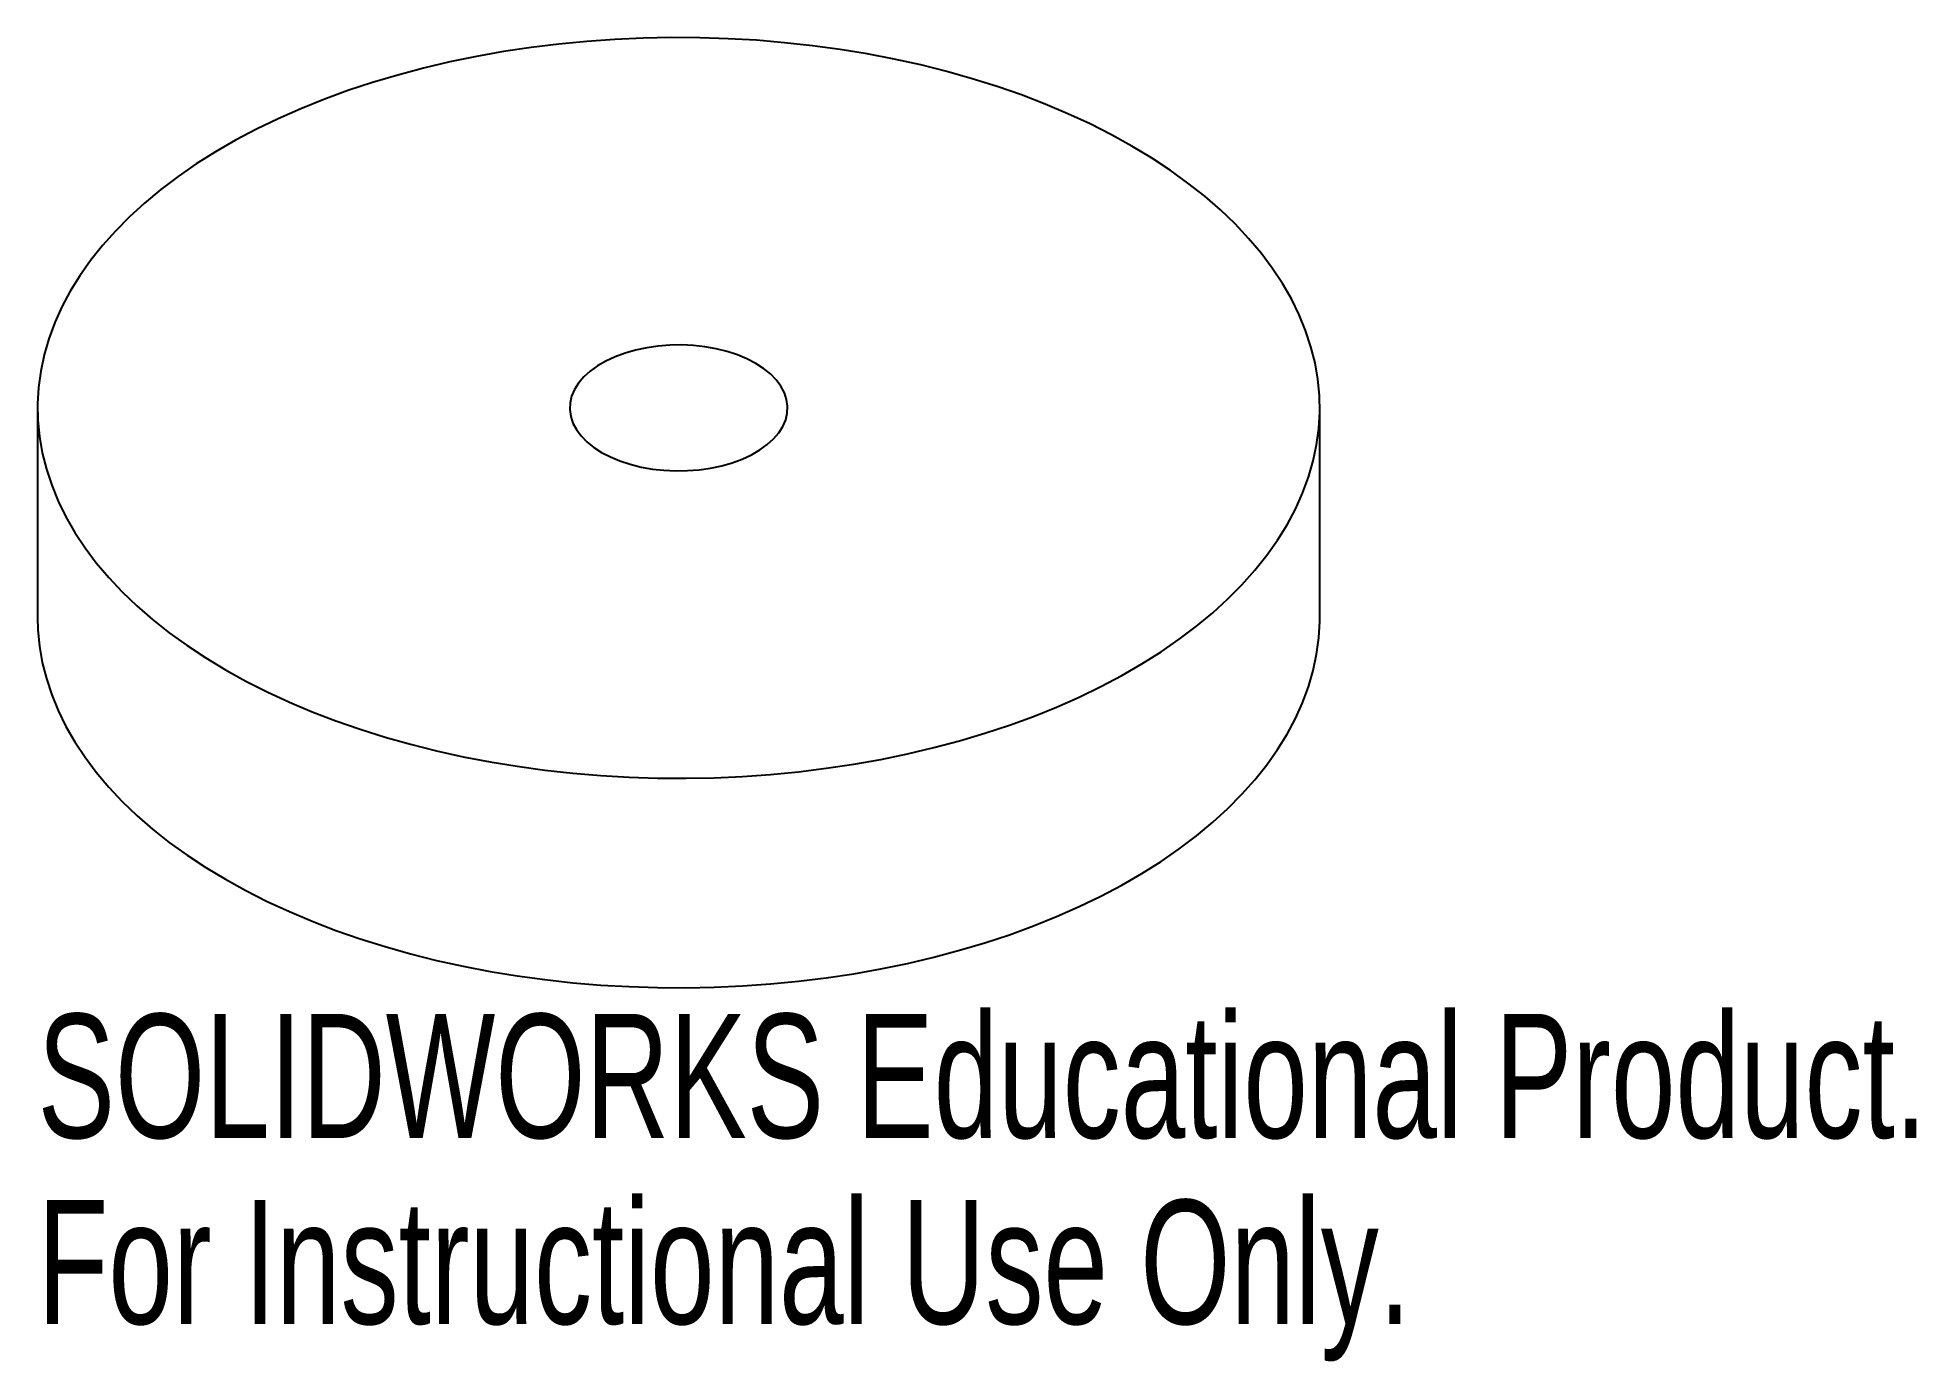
# Paper-space layout '_Isometric' of a CAD drawing. Header units: millimetres. Extents: x -25 to 48.3, y -29 to 22.6.
import ezdxf

# ---------------------------------------------------------------- set-up
doc = ezdxf.new("R2010")
doc.units = ezdxf.units.MM
doc.styles.add('SLDTEXTSTYLE0', font='TXT', dxfattribs={"width": 0.7})

psp = doc.layouts.new('_Isometric')

# ---------------------------------------------------------------- linework, layer by layer
at = {"color": 7, "linetype": 'Continuous', "lineweight": 25}
for p, q in [((-25, 8.165), (-25, 0)), ((25, 0), (25, 8.165))]:
    psp.add_line(p, q, dxfattribs=at)
at = {"color": 7, "linetype": 'Continuous', "lineweight": 25, "flags": 128}
for points in [[(-17.678, -2.04), (-16.878, -2.481), (-16.046, -2.902), (-15.182, -3.301), (-14.289, -3.677), (-13.368, -4.03), (-12.42, -4.36), (-11.448, -4.665), (-10.454, -4.944), (-9.439, -5.199), (-8.406, -5.426), (-7.356, -5.628), (-6.292, -5.802), (-5.216, -5.949), (-4.129, -6.069), (-3.035, -6.16), (-1.934, -6.224), (-0.829, -6.259), (0.277, -6.266), (1.382, -6.245), (2.485, -6.195), (3.583, -6.118), (4.674, -6.012), (5.755, -5.879), (6.826, -5.718), (7.883, -5.531), (8.925, -5.316), (9.949, -5.075), (10.954, -4.808), (11.937, -4.515), (12.897, -4.198), (13.832, -3.857), (14.739, -3.492), (15.618, -3.104), (16.466, -2.694), (17.282, -2.263), (18.064, -1.811), (18.811, -1.34), (19.521, -0.851), (20.193, -0.343), (20.825, 0.181), (21.417, 0.72), (21.966, 1.274), (22.473, 1.842), (22.935, 2.422), (23.353, 3.013), (23.725, 3.615), (24.05, 4.225), (24.328, 4.843), (24.559, 5.467), (24.742, 6.097), (24.876, 6.731), (24.962, 7.368), (24.998, 8.006), (24.986, 8.644), (24.925, 9.282), (24.815, 9.917), (24.657, 10.549), (24.45, 11.176), (24.195, 11.798), (23.893, 12.412), (23.544, 13.018), (23.15, 13.615), (22.709, 14.2), (22.225, 14.774), (21.697, 15.335), (21.126, 15.882), (20.514, 16.414), (19.862, 16.93), (19.171, 17.429), (18.442, 17.909), (17.678, 18.371), (16.878, 18.812), (16.046, 19.233), (15.182, 19.631), (14.289, 20.008), (13.368, 20.361), (12.42, 20.691), (11.448, 20.995), (10.454, 21.275), (9.439, 21.529), (8.406, 21.757), (7.356, 21.959), (6.292, 22.133), (5.216, 22.28), (4.129, 22.399), (3.035, 22.491), (1.934, 22.554), (0.829, 22.59), (-0.277, 22.597), (-1.382, 22.576), (-2.485, 22.526), (-3.583, 22.449), (-4.674, 22.343), (-5.755, 22.21), (-6.826, 22.049), (-7.883, 21.861), (-8.925, 21.647), (-9.949, 21.406), (-10.954, 21.139), (-11.937, 20.846), (-12.897, 20.529), (-13.832, 20.187), (-14.739, 19.823), (-15.618, 19.435), (-16.466, 19.025), (-17.282, 18.594), (-18.064, 18.142), (-18.811, 17.671), (-19.521, 17.182), (-20.193, 16.674), (-20.825, 16.15), (-21.417, 15.611), (-21.966, 15.057), (-22.473, 14.489), (-22.935, 13.909), (-23.353, 13.318), (-23.725, 12.716), (-24.05, 12.106), (-24.328, 11.488), (-24.559, 10.863), (-24.742, 10.234), (-24.876, 9.6), (-24.962, 8.963), (-24.998, 8.325), (-24.986, 7.687), (-24.925, 7.049), (-24.815, 6.414), (-24.657, 5.782), (-24.45, 5.154), (-24.195, 4.533), (-23.893, 3.919), (-23.544, 3.313), (-23.15, 2.716), (-22.709, 2.13), (-22.225, 1.556), (-21.697, 0.995), (-21.126, 0.448), (-20.514, -0.083), (-19.862, -0.599), (-19.171, -1.098), (-18.442, -1.578), (-17.678, -2.04)], [(-3.005, 6.431), (-2.663, 6.253), (-2.289, 6.098), (-1.888, 5.967), (-1.466, 5.862), (-1.026, 5.784), (-0.574, 5.734), (-0.115, 5.713), (0.345, 5.72), (0.801, 5.756), (1.247, 5.82), (1.679, 5.912), (2.092, 6.03), (2.479, 6.173), (2.838, 6.339), (3.163, 6.527), (3.452, 6.734), (3.7, 6.958), (3.904, 7.196), (4.063, 7.445), (4.174, 7.703), (4.236, 7.966), (4.248, 8.232), (4.211, 8.497), (4.124, 8.758), (3.989, 9.011), (3.807, 9.256), (3.581, 9.487), (3.313, 9.703), (3.005, 9.9), (2.663, 10.078), (2.289, 10.233), (1.888, 10.363), (1.466, 10.468), (1.026, 10.546), (0.574, 10.596), (0.115, 10.618), (-0.345, 10.611), (-0.801, 10.575), (-1.247, 10.511), (-1.679, 10.419), (-2.092, 10.301), (-2.479, 10.158), (-2.838, 9.992), (-3.163, 9.804), (-3.452, 9.597), (-3.7, 9.373), (-3.904, 9.135), (-4.063, 8.886), (-4.174, 8.628), (-4.236, 8.365), (-4.248, 8.099), (-4.211, 7.834), (-4.124, 7.573), (-3.989, 7.319), (-3.807, 7.075), (-3.581, 6.844), (-3.313, 6.628), (-3.005, 6.431)], [(-25, 0), (-24.986, -0.479), (-24.925, -1.116), (-24.815, -1.752), (-24.657, -2.384), (-24.45, -3.011), (-24.195, -3.632), (-23.893, -4.247), (-23.544, -4.853), (-23.15, -5.449), (-22.709, -6.035), (-22.225, -6.609), (-21.697, -7.17), (-21.126, -7.717), (-20.514, -8.249), (-19.862, -8.765), (-19.171, -9.263), (-18.442, -9.744), (-17.678, -10.205)], [(-17.678, -10.205), (-16.878, -10.647), (-16.046, -11.067), (-15.182, -11.466), (-14.289, -11.842), (-13.368, -12.196), (-12.42, -12.525), (-11.448, -12.83), (-10.454, -13.11), (-9.439, -13.364), (-8.406, -13.592), (-7.356, -13.793), (-6.292, -13.968), (-5.216, -14.115), (-4.129, -14.234), (-3.035, -14.325), (-1.934, -14.389), (-0.829, -14.424), (0.277, -14.431), (1.382, -14.41), (2.485, -14.361), (3.583, -14.283), (4.674, -14.178), (5.755, -14.045), (6.826, -13.884), (7.883, -13.696), (8.925, -13.481), (9.949, -13.24), (10.954, -12.973), (11.937, -12.681), (12.897, -12.363), (13.832, -12.022), (14.739, -11.657), (15.618, -11.269), (16.466, -10.859), (17.282, -10.428), (18.064, -9.977), (18.811, -9.506), (19.521, -9.016), (20.193, -8.509), (20.825, -7.985), (21.417, -7.445), (21.966, -6.891), (22.473, -6.323), (22.935, -5.743), (23.353, -5.152), (23.725, -4.551), (24.05, -3.941), (24.328, -3.323), (24.559, -2.698), (24.742, -2.068), (24.876, -1.434), (24.962, -0.798), (24.998, -0.16), (25, 0)]]:
    psp.add_lwpolyline(points, dxfattribs=at)

# ---------------------------------------------------------------- texts
at = {"color": 7, "linetype": 'Continuous', "char_height": 4.83362, "attachment_point": 1, "style": 'SLDTEXTSTYLE0'}
for s, insert in [('SOLIDWORKS Educational Product.', (-25, -15.451)), ('For Instructional Use Only.', (-25, -22.701))]:
    psp.add_mtext(s, dxfattribs=dict(at, insert=insert))

doc.saveas('drawing.dxf')
